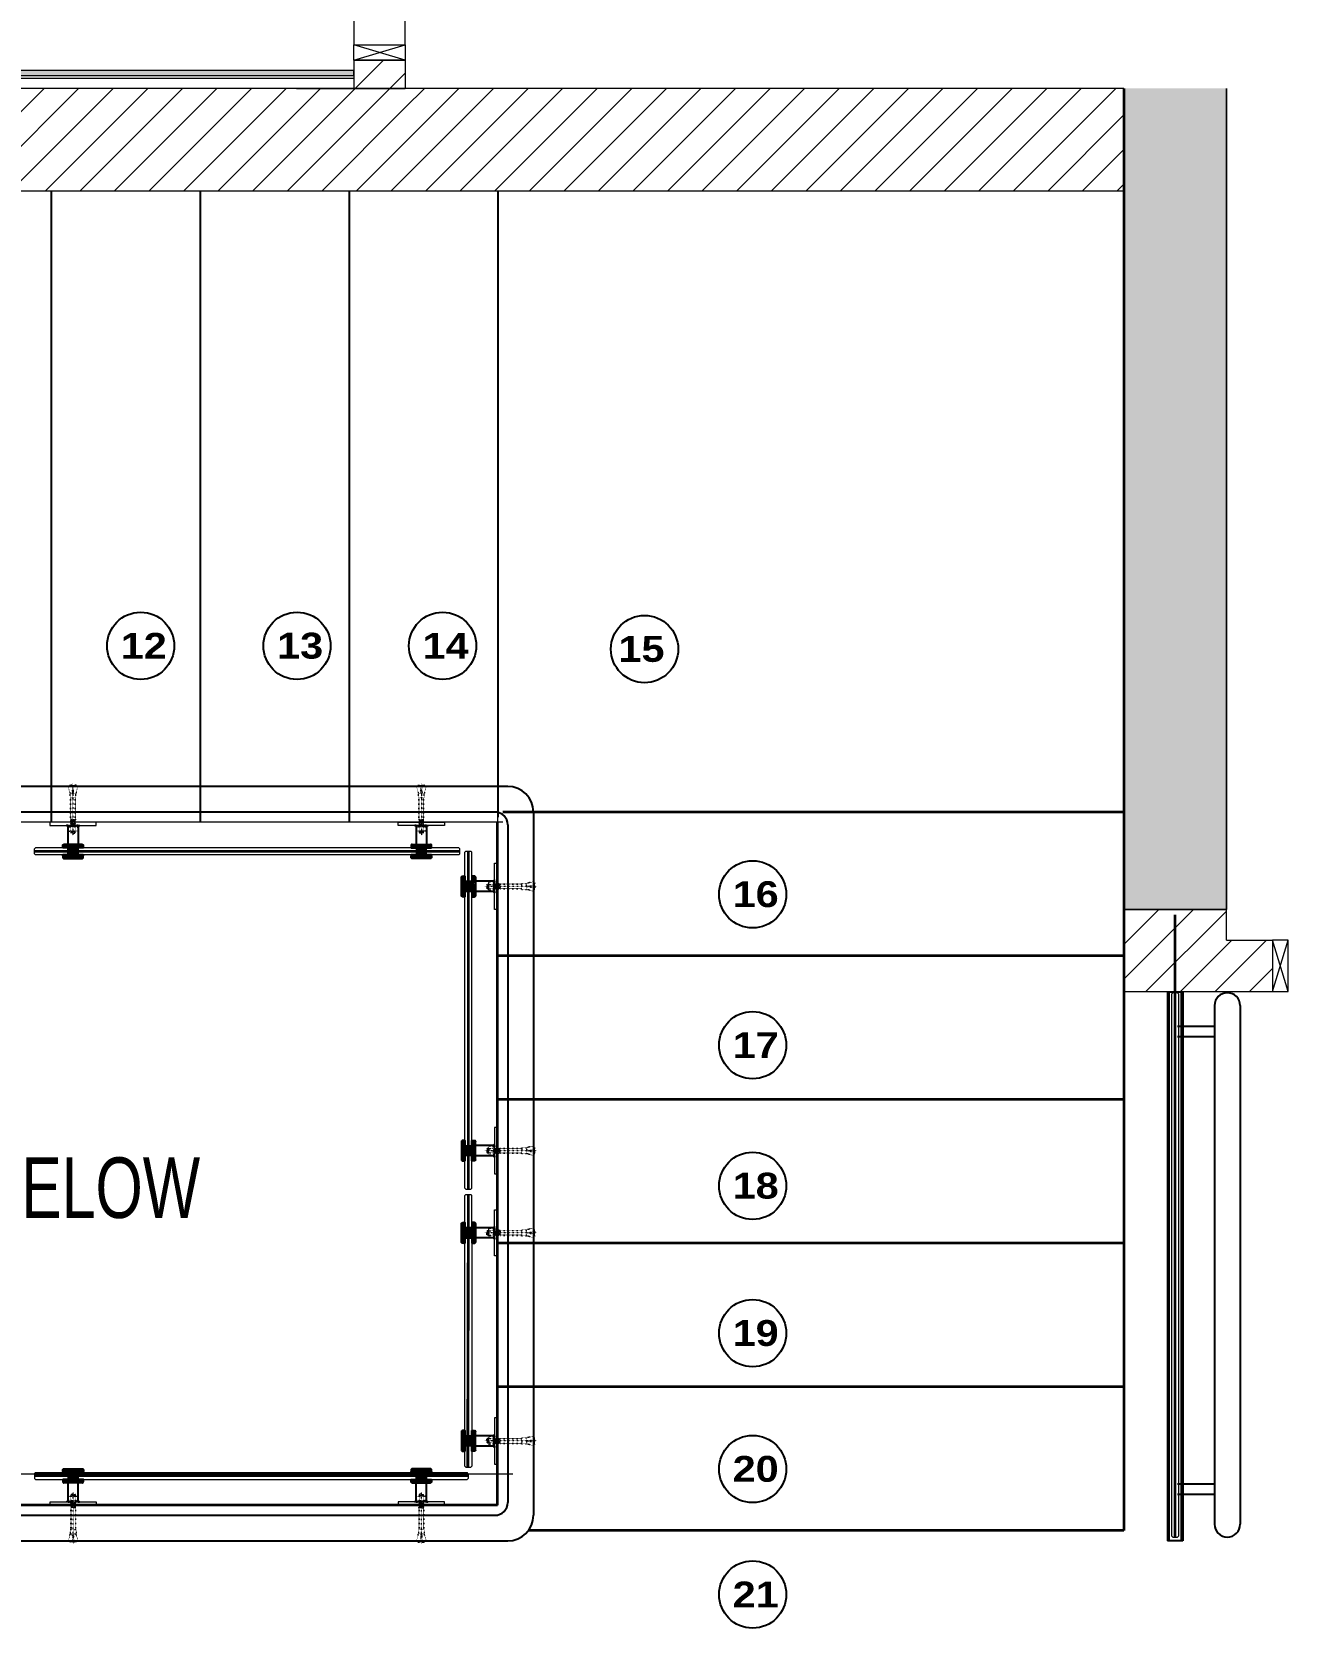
# Model space of a CAD drawing. Header units: millimetres. Extents: x -18512 to 101824, y -95768 to 52898.
# Drawn here: x 63551 to 65998, y -82347 to -79237 of the extents above; entities that cross this region are included whole.
import ezdxf

# ---------------------------------------------------------------- set-up
doc = ezdxf.new("R2010")
doc.units = ezdxf.units.MM
doc.header["$LTSCALE"] = 25
doc.linetypes.add('STYLE_05', pattern=[0.20828, 0.069425, -0.138855])
doc.layers.get('0').update_dxf_attribs({"color": 254, "lineweight": 0})
for name, color, linetype, lineweight in [('A-ANNO-TEXT', 2, 'Continuous', 9), ('A-DOOR', 31, 'Continuous', 18), ('A-FLOR-OTLN', 6, 'Continuous', 18), ('A-FLOR-STRS', 2, 'Continuous', 9), ('A-WOODEN DOOR FRAM', 9, 'Continuous', 9), ('I-FLR-TILE', 253, 'Continuous', 9), ('I-WALL', 2, 'Continuous', 9), ('S-COLS', 6, 'Continuous', 9)]:
    doc.layers.add(name, color=color, linetype=linetype, lineweight=lineweight)
for name, color, linetype in [('A-WALL', 50, 'Continuous'), ('ADT-3', 7, 'Continuous'), ('AL SAFA', 1, 'Continuous'), ('AR WALL HATCH', 8, 'Continuous'), ('FOOTING', 2, 'Continuous'), ('HAT', 8, 'Continuous'), ('LMI-1', 3, 'Continuous'), ('SGF GLASS', 152, 'Continuous')]:
    doc.layers.add(name, color=color, linetype=linetype)
doc.styles.add('Arial Narrow_3', font='fi_9001f.ttf', dxfattribs={"width": 0.75, "height": 117.993921})
doc.styles.add('ISCOP2', font='isocp2.shx')
pattern_1 = [(45, (59229.075, -128347.31), (-33.67596, 33.67596), [])]
pattern_2 = [(135, (124341.9079, -153688.5155), (-0.449012806, -0.449012806), []), (225, (124341.9079, -153688.5155), (0.449012806, -0.449012806), [])]
pattern_3 = [(135, (124336.9079, -153688.5155), (-0.449012806, -0.449012806), []), (225, (124336.9079, -153688.5155), (0.449012806, -0.449012806), [])]

# ---------------------------------------------------------------- blocks, each defined once
blk = doc.blocks.new('E  Naga_Single-Panel3 - NAGA-Formal Powder Room Door _WD04_-9060552-FIRST FLOOR PLAN')
at = {"layer": 'A-DOOR', "lineweight": 18}
for p, q in [((400, 850), (349, 850)), ((349, 850), (349, 50)), ((400, 50), (400, 850)), ((-400, 50), (-450, 50)), ((-400, -50), (-400, 50)), ((349, 50), (400, 50)), ((400, -50), (400, 50)), ((400, 50), (450, 50)), ((400, 50), (400, -50)), ((-400, -50), (-450, -50)), ((450, -50), (400, -50))]:
    blk.add_line(p, q, dxfattribs=at)
at = {"layer": 'A-DOOR'}
blk.add_arc((400, 50), 800, 93.6551, 180, dxfattribs=at)
blk = doc.blocks.new('A1')
at = {"color": 8, "linetype": 'STYLE_05', "ltscale": 0.5}
for p, q in [((2850, 745), (2864, 693)), ((2850, 745), (2878, 745)), ((2910, 754), (2861, 754)), ((2861, 754), (2863, 745)), ((2864, 693), (2906, 693)), ((2864, 661), (2864, 693)), ((2883, 708), (2878, 745)), ((2885, 766), (2885, 393)), ((2887, 708), (2893, 745)), ((2920, 745), (2893, 745)), ((2920, 745), (2906, 693)), ((2906, 661), (2906, 693)), ((2910, 754), (2907, 745)), ((2864, 661), (2906, 661)), ((2867, 505), (2867, 661)), ((2870, 505), (2870, 661)), ((2901, 505), (2901, 661)), ((2903, 505), (2903, 661)), ((2848, 456), (2848, 463)), ((2848, 463), (2923, 463)), ((2848, 463), (2848, 463)), ((2848, 463), (2885, 463)), ((2867, 458), (2867, 461)), ((2872, 505), (2868, 501)), ((2903, 505), (2868, 501)), ((2868, 501), (2871, 505)), ((2868, 501), (2872, 498)), ((2872, 498), (2868, 501)), ((2872, 498), (2868, 493)), ((2868, 493), (2872, 498)), ((2904, 496), (2868, 493)), ((2868, 493), (2871, 490)), ((2871, 490), (2868, 493)), ((2871, 490), (2868, 485)), ((2868, 485), (2871, 490)), ((2903, 488), (2868, 485)), ((2868, 485), (2872, 482)), ((2872, 482), (2868, 485)), ((2872, 482), (2868, 477)), ((2868, 477), (2872, 482)), ((2904, 480), (2868, 477)), ((2868, 477), (2871, 473)), ((2871, 473), (2868, 477)), ((2871, 473), (2868, 469)), ((2868, 469), (2871, 473)), ((2904, 472), (2868, 469)), ((2868, 469), (2871, 465)), ((2871, 465), (2868, 469)), ((2902, 505), (2869, 505)), ((2870, 505), (2870, 507)), ((2871, 505), (2870, 505)), ((2900, 501), (2871, 498)), ((2900, 492), (2871, 489)), ((2900, 485), (2871, 482)), ((2900, 476), (2871, 473)), ((2900, 468), (2871, 465)), ((2885, 467), (2871, 465)), ((2903, 496), (2885, 495)), ((2885, 495), (2885, 483)), ((2885, 483), (2900, 485)), ((2903, 472), (2885, 471)), ((2885, 471), (2885, 463)), ((2885, 463), (2885, 467)), ((2885, 463), (2923, 463)), ((2903, 505), (2900, 501)), ((2903, 504), (2900, 501)), ((2900, 501), (2904, 496)), ((2900, 501), (2903, 496)), ((2904, 496), (2900, 492)), ((2900, 492), (2904, 488)), ((2903, 488), (2900, 484)), ((2900, 485), (2900, 484)), ((2900, 484), (2904, 480)), ((2900, 484), (2903, 480)), ((2904, 480), (2900, 476)), ((2904, 480), (2900, 476)), ((2900, 476), (2904, 472)), ((2900, 476), (2903, 472)), ((2904, 472), (2900, 468)), ((2900, 468), (2904, 465)), ((2903, 507), (2903, 505)), ((2903, 496), (2904, 496)), ((2904, 496), (2903, 496)), ((2903, 480), (2904, 480)), ((2904, 496), (2904, 496)), ((2904, 458), (2904, 461)), ((2923, 456), (2923, 463)), ((2848, 456), (2923, 456)), ((2853, 452), (2853, 424)), ((2861, 455), (2908, 455)), ((2861, 422), (2908, 422)), ((2868, 425), (2868, 452)), ((2887, 422), (2868, 420)), ((2869, 422), (2868, 419)), ((2868, 419), (2871, 416)), ((2871, 416), (2868, 412)), ((2904, 415), (2868, 411)), ((2868, 412), (2872, 408)), ((2900, 419), (2871, 416)), ((2900, 411), (2871, 408)), ((2871, 408), (2900, 408)), ((2900, 425), (2900, 452)), ((2902, 422), (2900, 419)), ((2900, 419), (2904, 415)), ((2904, 415), (2900, 412)), ((2900, 412), (2901, 410)), ((2901, 410), (2900, 408)), ((2917, 452), (2917, 425))]:
    blk.add_line(p, q, dxfattribs=at)
for centre, major_axis, start_param, end_param in [((2885, 703), (-3.85, 3.85), 5.871021, 11.436058), ((2861, 446), (-6.93, 6.93), 5.370026, 6.323459), ((2861, 446), (-6.93, 6.93), 5.370026, 6.323459), ((2861, 446), (-6.93, 6.93), 4.669335, 6.323459), ((2861, 432), (-7.76, -7.76), 0.066292, 1.500005), ((2861, 432), (-7.76, 7.76), 1.637088, 2.419613), ((2861, 432), (-7.76, 7.76), 1.637088, 2.419613), ((2861, 432), (-7.76, -7.76), 0.848817, 1.500005), ((2861, 432), (-7.76, -7.76), 0.848817, 1.500005), ((2861, 446), (-6.93, 6.93), 4.669335, 5.370026), ((2861, 446), (-6.93, 6.93), 4.669335, 5.370026), ((2884, 411), (-31.8, -31.8), 3.563644, 4.30536), ((2884, 411), (-31.8, 31.8), 5.559758, 5.876157), ((2884, 411), (-31.8, 31.8), 5.559758, 5.876157), ((2883, 468), (-33.2, -33.2), 0.44564, 1.1552), ((2883, 468), (-33.2, 33.2), 2.016436, 2.327569), ((2883, 468), (-33.2, 33.2), 2.016436, 2.327569), ((2884, 411), (-31.8, -31.8), 3.912085, 3.979139), ((2884, 411), (-31.8, -31.8), 3.912085, 3.979139), ((2884, 411), (-31.8, 31.8), 5.549936, 5.559758), ((2884, 411), (-31.8, 31.8), 5.549936, 5.559758), ((2883, 468), (-33.2, 33.2), 2.327569, 2.38482), ((2883, 468), (-33.2, 33.2), 2.327569, 2.38482), ((2884, 411), (-31.8, -31.8), 3.86502, 3.912085), ((2884, 411), (-31.8, -31.8), 3.86502, 3.912085), ((2883, 468), (-33.2, 33.2), 2.391283, 2.725996), ((2883, 468), (-33.2, 33.2), 2.391283, 2.725996), ((2883, 468), (-33.2, -33.2), 0.814024, 0.820486), ((2883, 468), (-33.2, -33.2), 0.814024, 0.820486), ((2884, 411), (-31.8, -31.8), 3.774027, 3.86502), ((2884, 411), (-31.8, -31.8), 3.774027, 3.86502), ((2884, 411), (-31.8, 31.8), 5.13444, 5.344823), ((2884, 411), (-31.8, 31.8), 5.13444, 5.344823), ((2909, 443), (-9.06, -9.06), 3.227804, 4.616951), ((2909, 443), (-9.06, -9.06), 4.349401, 4.616951), ((2909, 443), (-9.06, -9.06), 4.349401, 4.616951), ((2908, 434), (-8.73, -8.73), 0.079101, 1.531694), ((2908, 434), (-8.73, 8.73), 1.649898, 2.269819), ((2908, 434), (-8.73, 8.73), 1.649898, 2.269819), ((2909, 443), (-9.06, -9.06), 4.038843, 4.349401), ((2909, 443), (-9.06, -9.06), 4.038843, 4.349401), ((2909, 443), (-9.06, -9.06), 3.403765, 4.038843), ((2909, 443), (-9.06, -9.06), 3.403765, 4.038843), ((2908, 434), (-8.73, -8.73), 0.699022, 1.531694), ((2908, 434), (-8.73, -8.73), 0.699022, 1.531694), ((2909, 443), (-9.06, -9.06), 3.227804, 3.403765), ((2909, 443), (-9.06, -9.06), 3.227804, 3.403765)]:
    blk.add_ellipse(centre, major_axis=major_axis, ratio=1, start_param=start_param, end_param=end_param, dxfattribs=at)
blk = doc.blocks.new('A$C24B90740')
at = {"layer": 'LMI-1', "color": 8, "elevation": 0}
for points in [[(0, 1.9), (2.4, 1.9)], [(0, 0), (2.4, 0)]]:
    blk.add_lwpolyline(points, dxfattribs=at)
at = {"layer": 'LMI-1', "color": 8}
blk.add_arc((2.3, 1, 0), 0.972, 279.1054, 80.8946, dxfattribs=at)
blk = doc.blocks.new('REH')
h = blk.add_hatch()
h.set_pattern_fill('ANSI37', color=8, scale=0.2, angle=90, style=0)
h.set_pattern_definition(pattern_2)
h.paths.add_polyline_path([(138637.4, -14314.4), (138637.4, -14316.4), (138649.9, -14316.4), (138649.9, -14314.4)])
h = blk.add_hatch()
h.set_pattern_fill('ANSI37', color=8, scale=0.2, angle=90, style=0)
h.set_pattern_definition(pattern_2)
h.paths.add_polyline_path([(138637.4, -14329.9), (138637.4, -14331.9), (138653.1, -14331.9), (138653.1, -14330.1), (138653, -14329.9)])
h = blk.add_hatch()
h.set_pattern_fill('ANSI37', color=8, scale=0.2, angle=90, style=0)
h.set_pattern_definition(pattern_2)
h.paths.add_polyline_path([(138649.9, -14316.4), (138647.9, -14316.4), (138647.9, -14322.4), (138649.9, -14322.4)])
h.paths.add_polyline_path([(138647.9, -14322.4), (138647.9, -14323.1), (138649.9, -14323.1), (138649.9, -14322.4)])
h.paths.add_polyline_path([(138649.9, -14323.9), (138649.9, -14323.1), (138647.9, -14323.1), (138647.9, -14323.9)])
h.paths.add_polyline_path([(138649.9, -14323.9), (138647.9, -14323.9), (138647.9, -14329.9), (138649.9, -14329.9)])
h = blk.add_hatch()
h.set_pattern_fill('ANSI37', color=8, scale=0.2, angle=90, style=0)
h.set_pattern_definition(pattern_3)
h.paths.add_polyline_path([(138659.9, -14316.4), (138677.4, -14316.4), (138677.4, -14314.4), (138659.9, -14314.4)])
h = blk.add_hatch()
h.set_pattern_fill('ANSI37', color=8, scale=0.2, angle=90, style=0)
h.set_pattern_definition(pattern_3)
h.paths.add_polyline_path([(138661.2, -14331.9), (138664.4, -14331.9), (138677.4, -14331.9), (138677.4, -14329.9), (138661.2, -14329.9)])
h = blk.add_hatch()
h.set_pattern_fill('ANSI37', color=256, scale=5, angle=90, style=0)
h.set_pattern_definition([(135, (124341.908, -153688.516), (-11.2253202, -11.2253202), []), (225, (124341.908, -153688.516), (11.2253202, -11.2253202), [])])
h.paths.add_polyline_path([(138664.9, -14316.4), (138664.9, -14322.4), (138666.9, -14322.4), (138666.9, -14316.4)])
h.paths.add_polyline_path([(138664.9, -14323.9), (138664.9, -14329.9), (138666.9, -14329.9), (138666.9, -14323.9)])
h.paths.add_polyline_path([(138664.9, -14322.4), (138664.9, -14323.1), (138666.9, -14323.1), (138666.9, -14322.4)])
h.paths.add_polyline_path([(138664.9, -14323.1), (138664.9, -14323.9), (138666.9, -14323.9), (138666.9, -14323.1)])
h = blk.add_hatch()
h.set_pattern_fill('ANSI37', color=8, scale=0.2, angle=90, style=0)
h.set_pattern_definition(pattern_2)
h.paths.add_polyline_path([(138664.9, -14316.4), (138664.9, -14322.4), (138666.9, -14322.4), (138666.9, -14316.4)])
h.paths.add_polyline_path([(138664.9, -14322.4), (138664.9, -14323.1), (138666.9, -14323.1), (138666.9, -14322.4)])
h.paths.add_polyline_path([(138664.9, -14323.1), (138664.9, -14323.9), (138666.9, -14323.9), (138666.9, -14323.1)])
h.paths.add_polyline_path([(138664.9, -14323.9), (138664.9, -14329.9), (138666.9, -14329.9), (138666.9, -14323.9)])
at = {"layer": 'LMI-1'}
h = blk.add_hatch(dxfattribs=at)
h.set_pattern_fill('ANSI31', color=8, angle=180, style=0)
h.set_pattern_definition([(225, (124341.908, -153688.5155), (2.24506403, -2.24506403), [])])
h.paths.add_polyline_path([(138639.4, -14309.4, 0.414214), (138637.4, -14311.4), (138637.4, -14314.4), (138649.9, -14314.4), (138649.9, -14316.4), (138652.9, -14316.4), (138652.2, -14315.6), (138653.3, -14314.4), (138652.3, -14313.2), (138661.5, -14313.2), (138662.3, -14314.4), (138662.3, -14314.4), (138661.2, -14315.3), (138662, -14316.4), (138664.9, -14316.4), (138664.9, -14314.4), (138677.4, -14314.4), (138677.4, -14311.4, 0.414214), (138675.4, -14309.4)])
h.paths.add_polyline_path([(138662.2, -14318.9), (138661.1, -14319.9), (138662.1, -14321.1), (138661.1, -14322.1), (138661.3, -14322.4), (138664.9, -14322.4), (138664.9, -14316.4), (138662, -14316.4), (138662.2, -14316.6), (138661.2, -14317.5)])
h.paths.add_polyline_path([(138662.1, -14325.5), (138661.1, -14326.5), (138662.1, -14327.8), (138661.1, -14328.7), (138662, -14329.9), (138664.9, -14329.9), (138664.9, -14323.9), (138661.5, -14323.9), (138661.1, -14324.3)])
h.paths.add_polyline_path([(138652.1, -14326.7), (138653.2, -14325.6), (138652.1, -14324.5), (138652.7, -14323.9), (138649.9, -14323.9), (138649.9, -14329.9), (138653, -14329.9), (138652.1, -14328.9), (138653.2, -14327.8)])
h.paths.add_polyline_path([(138649.9, -14322.4), (138652.2, -14322.4), (138652.1, -14322.3), (138653.1, -14321.2), (138652.1, -14320.1), (138653.2, -14318.9), (138652.2, -14317.8), (138653.2, -14316.7), (138652.9, -14316.4), (138649.9, -14316.4)])
h = blk.add_hatch(dxfattribs=at)
h.set_pattern_fill('ANSI31', color=8, angle=180, style=0)
h.set_pattern_definition([(225, (124341.908, -153583.2378), (2.24506403, -2.24506403), [])])
h.paths.add_polyline_path([(138675.4, -14336.9, 0.414214), (138677.4, -14334.9), (138677.4, -14331.9), (138637.4, -14331.9), (138637.4, -14334.9, 0.414214), (138639.4, -14336.9)])
for p, q in [((138637.4, -14314.4, 0), (138637.4, -14316.4, 0)), ((138677.4, -14331.9, 0), (138677.4, -14329.9, 0))]:
    blk.add_line(p, q)
at = {"color": 1}
for p, q in [((138649.9, -14316.4, 0), (138649.9, -14329.9)), ((138664.9, -14329.9, 0), (138664.9, -14316.4, 0))]:
    blk.add_line(p, q, dxfattribs=at)
at = {"color": 8, "linetype": 'Continuous'}
for p, q in [((138663.8, -14331.9, 0), (138650.6, -14331.9, 0)), ((138664.4, -14331.9, 0), (138651.2, -14331.9, 0))]:
    blk.add_line(p, q, dxfattribs=at)
at = {"color": 8, "elevation": 0}
for points in [[(138649.9, -14316.4), (138649.9, -14314.4), (138637.4, -14314.4), (138637.4, -14316.4)], [(138677.4, -14316.4), (138677.4, -14314.4), (138664.9, -14314.4), (138664.9, -14316.4)]]:
    blk.add_lwpolyline(points, dxfattribs=at)
at = {"layer": 'A-WALL', "color": 84, "ltscale": 0.1, "elevation": 0}
for points in [[(138637.4, -14316.4), (138637.4, -14314.4), (138649.9, -14314.4), (138649.9, -14316.4)], [(138637.4, -14331.9), (138637.4, -14329.9), (138653.1, -14329.9), (138653.1, -14331.9)], [(138647.9, -14329.9), (138647.9, -14316.4), (138649.9, -14316.4), (138649.9, -14329.9)], [(138661.2, -14331.9), (138661.2, -14329.9), (138677.4, -14329.9), (138677.4, -14331.9)], [(138664.9, -14316.4), (138664.9, -14314.4), (138677.4, -14314.4), (138677.4, -14316.4)], [(138664.9, -14329.9), (138664.9, -14316.4), (138666.9, -14316.4), (138666.9, -14329.9)]]:
    blk.add_lwpolyline(points, close=True, dxfattribs=at)
at = {"layer": 'ADT-3', "color": 8}
for p, q in [((138653.2, -14318.9, 0), (138652.1, -14320.1, 0)), ((138652.1, -14320.1, 0), (138653.1, -14321.2, 0)), ((138652.1, -14320.1, 0), (138662.1, -14321.1, 0)), ((138653.1, -14321.2, 0), (138652.1, -14322.3, 0)), ((138652.1, -14322.3, 0), (138653.2, -14323.4, 0)), ((138652.1, -14322.3, 0), (138662.1, -14323.3, 0)), ((138653.1, -14323.4, 0), (138652.1, -14324.5, 0)), ((138652.1, -14324.5, 0), (138653.2, -14325.6, 0)), ((138652.1, -14324.5, 0), (138662.1, -14325.5, 0)), ((138653.1, -14325.6, 0), (138652.1, -14326.7, 0)), ((138652.1, -14326.7, 0), (138653.2, -14327.9, 0)), ((138652.1, -14326.7, 0), (138662.1, -14327.8, 0)), ((138653.1, -14327.9, 0), (138652.1, -14328.9, 0)), ((138652.1, -14328.9, 0), (138653.1, -14330.1, 0)), ((138652.1, -14328.9, 0), (138661.4, -14329.9, 0)), ((138653.3, -14314.4, 0), (138652.2, -14315.6, 0)), ((138652.2, -14315.6, 0), (138662.2, -14316.6, 0)), ((138652.2, -14315.6, 0), (138653.2, -14316.7, 0)), ((138653.2, -14316.7, 0), (138652.2, -14317.8, 0)), ((138652.2, -14317.8, 0), (138653.2, -14318.9, 0)), ((138652.2, -14317.8, 0), (138662.2, -14318.9, 0)), ((138652.3, -14313.2, 0), (138662.2, -14314.4, 0)), ((138652.3, -14313.2, 0), (138653.3, -14314.4, 0)), ((138652.3, -14313.2, 0), (138661.5, -14313.2, 0)), ((138653.1, -14321.2, 0), (138661.1, -14322.1, 0)), ((138653.1, -14323.4, 0), (138661.1, -14324.3, 0)), ((138653.1, -14323.4, 0), (138661.1, -14324.3, 0)), ((138653.1, -14325.6, 0), (138661.1, -14326.5, 0)), ((138653.1, -14325.6, 0), (138661.1, -14326.5, 0)), ((138653.1, -14327.9, 0), (138661.1, -14328.7, 0)), ((138653.1, -14330.1, 0), (138661.1, -14330.9, 0)), ((138653.2, -14314.5, 0), (138661.2, -14315.3, 0)), ((138653.2, -14316.7, 0), (138661.2, -14317.5, 0)), ((138653.2, -14319, 0), (138661.1, -14319.9, 0)), ((138653.3, -14330.1, 0), (138661.2, -14330.9, 0)), ((138662.2, -14318.9, 0), (138661.1, -14319.9, 0)), ((138661.1, -14319.9, 0), (138662.1, -14321.1, 0)), ((138662.1, -14321.1, 0), (138661.1, -14322.1, 0)), ((138661.1, -14322.1, 0), (138662.1, -14323.3, 0)), ((138662.1, -14323.3, 0), (138661.1, -14324.3, 0)), ((138662.1, -14323.3, 0), (138661.1, -14324.3, 0)), ((138661.1, -14324.3, 0), (138662.1, -14325.5, 0)), ((138662.1, -14325.5, 0), (138661.1, -14326.5, 0)), ((138662.1, -14325.5, 0), (138661.1, -14326.5, 0)), ((138661.1, -14326.5, 0), (138662.1, -14327.8, 0)), ((138662.1, -14327.8, 0), (138661.1, -14328.7, 0)), ((138661.1, -14328.7, 0), (138662, -14329.9, 0)), ((138662.3, -14314.4, 0), (138661.2, -14315.3, 0)), ((138661.2, -14315.3, 0), (138662.2, -14316.6, 0)), ((138662.2, -14316.6, 0), (138661.2, -14317.5, 0)), ((138661.2, -14317.5, 0), (138662.2, -14318.9, 0)), ((138661.5, -14313.2, 0), (138662.3, -14314.4, 0))]:
    blk.add_line(p, q, dxfattribs=at)
at = {"layer": 'LMI-1', "color": 1}
for p, q in [((138649.9, -14314.4), (138637.4, -14314.4)), ((138675.4, -14309.4), (138639.4, -14309.4))]:
    blk.add_line(p, q, dxfattribs=at)
at = {"layer": 'LMI-1', "color": 8}
for p, q in [((138653, -14329.9, 0), (138637.4, -14329.9, 0)), ((138637.4, -14331.9, 0), (138637.4, -14329.9, 0)), ((138637.4, -14329.9, 0), (138653, -14329.9, 0)), ((138677.4, -14331.9, 0), (138637.4, -14331.9, 0)), ((138677.4, -14331.9, 0), (138637.4, -14331.9, 0)), ((138642.8, -14331.9, 0), (138642.7, -14331.8, 0)), ((138646.9, -14329.9, 0), (138649.9, -14329.9, 0)), ((138653.1, -14329.9, 0), (138653.1, -14331.9, 0)), ((138661.2, -14330.9, 0), (138661.2, -14331.9, 0)), ((138677.4, -14329.9, 0), (138662, -14329.9, 0)), ((138665.4, -14329.9, 0), (138677.4, -14329.9, 0))]:
    blk.add_line(p, q, dxfattribs=at)
at = {"layer": 'LMI-1', "color": 1, "elevation": 0}
for points in [[(138637.4, -14314.4), (138637.4, -14311.4, -0.414214), (138639.4, -14309.4)], [(138675.4, -14309.4, -0.414214), (138677.4, -14311.4), (138677.4, -14314.4), (138665.4, -14314.4)]]:
    blk.add_lwpolyline(points, format="xyb", dxfattribs=at)
blk.add_lwpolyline([(138677.4, -14334.9), (138677.4, -14331.9), (138637.4, -14331.9), (138637.4, -14334.9, 0.414214), (138639.4, -14336.9), (138675.4, -14336.9, 0.414214)], format="xyb", close=True, dxfattribs=at)
at = {"layer": 'LMI-1', "color": 8, "elevation": 0}
for points in [[(138641.7, -14336.9), (138641.7, -14334.5)], [(138643.6, -14336.9), (138643.6, -14334.5)], [(138661.2, -14330.9), (138661.2, -14331.9)], [(138666, -14336.9), (138666, -14334.5)], [(138667.9, -14336.9), (138667.9, -14334.5)]]:
    blk.add_lwpolyline(points, dxfattribs=at)
at = {"layer": 'LMI-1', "color": 8}
blk.add_arc((138642.6, -14334.6, 0), 0.972, 9.1054, 170.8946, dxfattribs=at)
at = {"layer": 'LMI-1', "color": 8, "extrusion": (0, 0, -1), "xscale": -1, "zscale": -1, "rotation": 270}
for p in [(-138643.6, -14336.9, 0), (-138667.9, -14336.9, 0)]:
    blk.add_blockref('A$C24B90740', p, dxfattribs=at)
blk = doc.blocks.new('DFF')
at = {"layer": 'LMI-1'}
for points in [[(6745, 183870.3), (6745, 183872.9), (6742.7, 183870.3)], [(6745, 183870.3), (6745, 183867.7), (6742.7, 183870.3)], [(6745, 183850.3), (6745, 183852.9), (6742.7, 183850.3)], [(6745, 183850.3), (6745, 183847.7), (6742.7, 183850.3)]]:
    blk.add_hatch(color=8, dxfattribs=at).paths.add_polyline_path(points)
at = {"color": 3, "elevation": 0}
blk.add_lwpolyline([(6751, 183905.3), (6745, 183905.3), (6745, 183815.3), (6751, 183815.3), (6751, 183905.3)], close=True, dxfattribs=at)
at = {"layer": 'LMI-1', "color": 3}
for p, q in [((6745, 183870.3, 0), (6708, 183870.3, 0)), ((6745.1, 183850.3, 0), (6708, 183850.3, 0))]:
    blk.add_line(p, q, dxfattribs=at)
at = {"layer": 'LMI-1', "color": 8, "elevation": 0}
for points in [[(6745, 183870.3), (6745, 183872.9), (6742.7, 183870.3)], [(6745, 183870.3), (6745, 183867.7), (6742.7, 183870.3)], [(6745, 183850.3), (6745, 183852.9), (6742.7, 183850.3)], [(6745, 183850.3), (6745, 183847.7), (6742.7, 183850.3)]]:
    blk.add_lwpolyline(points, close=True, dxfattribs=at)
at = {"rotation": 270}
blk.add_blockref('REH', (21017.4, 322517.8), dxfattribs=at)
at = {"xscale": 0.2702702702954411, "yscale": 0.2702702702954411, "zscale": 0.2702702702954411, "rotation": 270}
blk.add_blockref('A1', (6619.8, 184640.1, 0), dxfattribs=at)

msp = doc.modelspace()

# ---------------------------------------------------------------- hatches: boundary and pattern name
at = {"layer": 'AR WALL HATCH', "lineweight": 5}
h = msp.add_hatch(dxfattribs=at)
h.set_pattern_fill('ANSI31', color=256, scale=15, style=0)
h.set_pattern_definition(pattern_1)
h.paths.add_polyline_path([(64278.1, -78332.4), (64178.1, -78332.4), (64178.1, -77792.4), (64278.1, -77792.4)])
h.paths.add_polyline_path([(64178.1, -79292.4), (64278.1, -79292.4), (64278.1, -79347.4), (64178.1, -79347.4)])
h = msp.add_hatch(dxfattribs=at)
h.set_pattern_fill('ANSI31', color=256, scale=15, style=0)
h.set_pattern_definition(pattern_1)
h.paths.add_polyline_path([(64033.9, -79347.4), (64278.1, -79347.4), (64278.1, -79547.4), (62028.1, -79547.4), (62028.1, -79347.4), (63545.8, -79347.4)], flags=0)
h = msp.add_hatch(dxfattribs=at)
h.set_pattern_fill('ANSI31', color=256, scale=15, style=0)
h.set_pattern_definition(pattern_1)
h.paths.add_polyline_path([(64278.1, -79347.4), (65678.1, -79347.4), (65678.1, -79547.4), (64278.1, -79547.4), (64278.1, -79420.7)], flags=0)
h = msp.add_hatch(dxfattribs=at)
h.set_pattern_fill('ANSI31', color=256, scale=15, style=0)
h.set_pattern_definition(pattern_1)
h.paths.add_polyline_path([(65742.3, -80947.4), (65878.1, -80947.4), (65878.1, -81107.3), (65678.1, -81107.3), (65678.1, -80947.4)], flags=0)
h = msp.add_hatch(dxfattribs=at)
h.set_pattern_fill('ANSI31', color=256, scale=15, style=0)
h.set_pattern_definition(pattern_1)
h.paths.add_polyline_path([(69685.9, -81007.3), (69685.9, -81032.4), (69688.1, -81032.4), (69688.1, -81107.3), (67028.1, -81107.3), (67028.1, -81007.3), (69668.1, -81007.3)])
h.paths.add_polyline_path([(65968.1, -81007.3), (65968.1, -81107.3), (65878.1, -81107.3), (65878.1, -81007.3), (65898.1, -81007.3)])
at = {"layer": 'HAT'}
h = msp.add_hatch(dxfattribs=at)
h.set_pattern_fill('AR-SAND', color=256, scale=0.1, style=0)
h.set_pattern_definition([(37.5, (59229.075, -128347.3092), (-0.16000313, 4.89413237), [0, -3.8608, 0, -4.318, 0, -4.1275]), (7.5, (59229.075, -128347.309), (4.4952328, 7.168251), [0, -2.0828, 0, -3.4798, 0, -1.3335]), (327.5, (59225.951, -128347.3092), (7.9099237, 0.01437185), [0, -1.27, 0, -4.572, 0, -5.969]), (317.5, (59225.951, -128347.309), (7.6355645, 2.2292932), [0, -0.635, 0, -2.9972, 0, -3.429])])
h.paths.add_polyline_path([(62375.9, -79322.4), (64178.1, -79322.4), (64178.1, -79312.4), (62385.9, -79312.4)])
at = {"layer": 'S-COLS', "lineweight": 5}
msp.add_hatch(color=252, dxfattribs=at).paths.add_polyline_path([(65878.1, -79347.4), (65878.1, -80947.4), (65678.1, -80947.4), (65678.1, -79347.4)], flags=0)

# ---------------------------------------------------------------- linework, layer by layer
at = {"layer": 'A-FLOR-OTLN', "color": 3, "lineweight": 35}
for p, q in [((65678.1, -79347.4), (65678.1, -82157.4)), ((65678.1, -80757.4), (64468.1, -80757.4)), ((64458.1, -82107.7), (64458.1, -80777.4)), ((65678.1, -81037.4), (64458.1, -81037.4)), ((65678.1, -81317.4), (64458.1, -81317.4)), ((65678.1, -81597.4), (64458.1, -81597.4)), ((65678.1, -81877.4), (64458.1, -81877.4)), ((65678.1, -82157.4), (64518.4, -82157.4))]:
    msp.add_line(p, q, dxfattribs=at)
at = {"layer": 'A-FLOR-OTLN', "lineweight": 13}
msp.add_line((64488.1, -82047.7), (61638.1, -82047.7), dxfattribs=at)
at = {"layer": 'A-FLOR-STRS'}
msp.add_line((64458.1, -80767.4), (64458.1, -82107.7), dxfattribs=at)
at = {"layer": 'A-WOODEN DOOR FRAM'}
for points in [[(64278.1, -79262.4), (64278.1, -79292.4), (64178.1, -79292.4), (64178.1, -79262.4)], [(65968.1, -81107.3), (65998.1, -81107.3), (65998.1, -81007.3), (65968.1, -81007.3)]]:
    msp.add_lwpolyline(points, close=True, dxfattribs=at)
for points in [[(64178.1, -79292.4), (64278.1, -79262.4)], [(64278.1, -79292.4), (64178.1, -79262.4)], [(65968.1, -81107.3), (65998.1, -81007.3)], [(65998.1, -81107.3), (65968.1, -81007.3)]]:
    msp.add_lwpolyline(points, dxfattribs=at)
at = {"layer": 'AL SAFA', "color": 4}
for p, q in [((65763.1, -81108), (65793.1, -81108)), ((65763.1, -81108), (65763.1, -82177.4)), ((65766.1, -81108), (65766.1, -82177.4)), ((65790.1, -81108), (65790.1, -82177.4)), ((65793.1, -81108), (65793.1, -82177.4)), ((65793.1, -82177.4), (65763.1, -82177.4))]:
    msp.add_line(p, q, dxfattribs=at)
at = {"layer": 'AL SAFA', "color": 1}
for p, q in [((65782.9, -81174.6), (65854.9, -81174.6)), ((65782.9, -81194.6), (65854.9, -81194.6)), ((64400, -82034.2), (64400.1, -82034.2)), ((65782.9, -82066.3), (65854.9, -82066.3)), ((65782.9, -82086.3), (65854.9, -82086.3))]:
    msp.add_line(p, q, dxfattribs=at)
at = {"layer": 'AL SAFA', "color": 3}
for centre in [(63762.9, -80433.6), (64067.5, -80433.6), (64351, -80433.6), (64744.5, -80439.9), (64955.1, -80917.8), (64955.1, -81211.7), (64955.1, -81485.8), (64955.1, -81772.9), (64955.1, -82037.6), (64955.1, -82282)]:
    msp.add_circle(centre, 65.5, dxfattribs=at)
at = {"layer": 'FOOTING'}
for p, q in [((63588.8, -79547.4), (63588.8, -80777.4)), ((63878.9, -79547.4), (63878.9, -80777.4)), ((64169, -79547.4), (64169, -80777.4)), ((64459.1, -80767.4), (64459.1, -79547.4))]:
    msp.add_line(p, q, dxfattribs=at)
at = {"layer": 'FOOTING', "lineweight": 35}
msp.add_line((64458.1, -82107.7), (61724.9, -82107.7), dxfattribs=at)
at = {"layer": 'I-FLR-TILE', "lineweight": 13}
for points in [[(62350.9, -79347.4), (62370.9, -79327.4), (64178.1, -79327.4), (64178.1, -79347.4)], [(62375.9, -79322.4), (64178.1, -79322.4), (64178.1, -79312.4), (62385.9, -79312.4)]]:
    msp.add_lwpolyline(points, close=True, dxfattribs=at)
at = {"layer": 'I-WALL'}
for p, q in [((64178.1, -79292.4), (64278.1, -79292.4)), ((64178.1, -79292.4), (64178.1, -79347.4)), ((64278.1, -79292.4), (64278.1, -79347.4)), ((64178.1, -79347.4), (62350.9, -79347.4)), ((64066.3, -79347.4), (64278.1, -79347.4)), ((65878.1, -81007.3), (65878.1, -79347.4)), ((65678.1, -79547.4), (61638.1, -79547.4)), ((65678.1, -79547.4), (65678.1, -81107.3)), ((64468.1, -80777.4), (61848.1, -80777.4)), ((65678.1, -80947.4), (65878.1, -80947.4)), ((65878.1, -81007.3), (65968.1, -81007.3)), ((65968.1, -81007.3), (65968.1, -81107.3)), ((65678.1, -81107.3), (65968.1, -81107.3))]:
    msp.add_line(p, q, dxfattribs=at)
at = {"layer": 'I-WALL', "color": 152}
for p, q in [((63558, -80827.4), (63556, -80829.4)), ((63556, -80838.9), (63556, -80829.4)), ((64382.6, -80827.4), (63558, -80827.4)), ((64384.6, -80829.4), (64382.6, -80827.4)), ((64384.6, -80838.9), (64384.6, -80829.4)), ((63558, -80840.9), (63556, -80838.9)), ((64382.6, -80840.9), (63558, -80840.9)), ((64382.6, -80840.9), (64384.6, -80838.9)), ((64394.6, -80835.4), (64396.6, -80833.4)), ((64394.6, -81490.4), (64394.6, -80835.4)), ((64396.6, -80833.4), (64406.1, -80833.4)), ((64408.1, -80835.4), (64406.1, -80833.4)), ((64408.1, -81490.4), (64408.1, -80835.4)), ((65773.4, -81109.6), (65771.4, -81111.6)), ((65771.4, -82168.1), (65771.4, -81111.6)), ((65782.9, -81109.6), (65773.4, -81109.6)), ((65784.9, -81111.6), (65782.9, -81109.6)), ((65784.9, -81111.6), (65784.9, -82168.1)), ((64396.6, -81492.4), (64394.6, -81490.4)), ((64394.6, -81504.4), (64396.6, -81502.4)), ((64394.6, -82032.2), (64394.6, -81504.4)), ((64396.6, -81492.4), (64406.1, -81492.4)), ((64396.6, -81502.4), (64406.1, -81502.4)), ((64406.1, -81492.4), (64408.1, -81490.4)), ((64406.1, -81502.4), (64408.1, -81504.4)), ((64408.1, -81578.3), (64408.1, -81504.4)), ((64408.1, -81578.3), (64408.1, -82032.2)), ((63558, -82044.2), (63556, -82046.2)), ((63558, -82044.2), (64399, -82044.6)), ((64394.6, -82032.2), (64396.6, -82034.2)), ((64396.6, -82034.2), (64406.1, -82034.2)), ((64401, -82046.6), (64399, -82044.6)), ((64406.1, -82034.2), (64408.1, -82032.2)), ((63556, -82046.2), (63556, -82055.7)), ((63558, -82057.7), (63556, -82055.7)), ((63558, -82057.7), (64399, -82058.1)), ((64399, -82058.1), (64401, -82056.1)), ((64401, -82046.6), (64401, -82056.1)), ((65771.4, -82168.1), (65773.4, -82170.1)), ((65782.9, -82170.1), (65784.9, -82168.1)), ((65773.4, -82170.1), (65782.9, -82170.1))]:
    msp.add_line(p, q, dxfattribs=at)
at = {"layer": 'S-COLS', "color": 8}
for p, q in [((65678.1, -79347.4), (64066.3, -79347.4)), ((65678.1, -80947.4), (65678.1, -79347.4)), ((65878.1, -79347.4), (65878.1, -80947.4)), ((65878.1, -80947.4), (65678.1, -80947.4))]:
    msp.add_line(p, q, dxfattribs=at)
at = {"layer": 'SGF GLASS', "color": 1, "linetype": 'ByBlock', "ltscale": 0.8}
for p, q in [((64478.1, -80707.4, 0), (61888.7, -80707.4, 0)), ((64453.1, -80757.4, 0), (61888.7, -80757.4, 0)), ((64528.1, -80757.4, 0), (64528.1, -82127.7)), ((64478.1, -80782.4, 0), (64478.1, -82102.7)), ((65854.9, -81134.6), (65854.9, -82145.1)), ((65904.9, -81134.6), (65904.9, -82145.1)), ((61674.6, -82127.7), (64453.1, -82127.7)), ((61674.6, -82177.7), (64478.1, -82177.7))]:
    msp.add_line(p, q, dxfattribs=at)
at = {"layer": 'SGF GLASS', "color": 8, "linetype": 'ByBlock', "ltscale": 0.8}
for p, q in [((64384.6, -80833.4), (63556, -80833.4)), ((64384.6, -80833.5), (63556, -80833.5)), ((64384.6, -80833.7), (63556, -80833.7)), ((64384.6, -80833.9), (63556, -80833.9)), ((64384.6, -80834.1), (63556, -80834.1)), ((64384.6, -80834.3), (63556, -80834.3)), ((64384.6, -80834.5), (63556, -80834.5)), ((64384.6, -80834.7), (63556, -80834.7)), ((64384.6, -80834.9), (63556, -80834.9)), ((64400.6, -81492.4), (64400.6, -80833.4)), ((64400.7, -81492.4), (64400.7, -80833.4)), ((64400.9, -81492.4), (64400.9, -80833.4)), ((64401.1, -81492.4), (64401.1, -80833.4)), ((64401.3, -81492.4), (64401.3, -80833.4)), ((64401.5, -81492.4), (64401.5, -80833.4)), ((64401.7, -81492.4), (64401.7, -80833.4)), ((64401.9, -81492.4), (64401.9, -80833.4)), ((64402.1, -81492.4), (64402.1, -80833.4)), ((65777.4, -82170.1), (65777.4, -80957.4)), ((65777.5, -82170.1), (65777.5, -80957.4)), ((65777.7, -82170.1), (65777.7, -80957.4)), ((65777.9, -82170.1), (65777.9, -80957.4)), ((65778.1, -82170.1), (65778.1, -80957.4)), ((65778.3, -82170.1), (65778.3, -80957.4)), ((65778.5, -82170.1), (65778.5, -80957.4)), ((65778.7, -82170.1), (65778.7, -80957.4)), ((65778.9, -82170.1), (65778.9, -80957.4)), ((64399.7, -82034.2), (64400.6, -81502.4)), ((64399.8, -82034.2), (64400.7, -81502.4)), ((64400, -82034.2), (64400.9, -81502.4)), ((64400.2, -82034.2), (64401.1, -81502.4)), ((64400.4, -82034.2), (64401.3, -81502.4)), ((64400.6, -82034.2), (64401.5, -81502.4)), ((64400.8, -82034.2), (64401.7, -81502.4)), ((64401, -82034.2), (64401.9, -81502.4)), ((64401.2, -82034.2), (64402.1, -81502.4)), ((64401, -82050.6), (63556, -82050.2)), ((64401, -82050.7), (63556, -82050.3)), ((64401, -82050.9), (63556, -82050.5)), ((64401, -82051.1), (63556, -82050.7)), ((64401, -82051.3), (63556, -82050.9)), ((64401, -82051.5), (63556, -82051.1)), ((64401, -82051.7), (63556, -82051.3)), ((64401, -82051.9), (63556, -82051.5)), ((64401, -82052.1), (63556, -82051.7))]:
    msp.add_line(p, q, dxfattribs=at)
at = {"layer": 'SGF GLASS', "color": 1, "linetype": 'ByBlock', "ltscale": 0.8}
for centre, radius, start, end in [((64478.1, -80757.4, 0), 50, 0, 90), ((64453.1, -80782.4, 0), 25, 0, 90), ((65879.9, -81134.6), 25, 0, 180), ((64453.1, -82102.7, 0), 25, 270, 0), ((64478.1, -82127.7, 0), 50, 270, 0), ((65879.9, -82145.1), 25, 180, 0)]:
    msp.add_arc(centre, radius, start, end, dxfattribs=at)

# ---------------------------------------------------------------- block references
for p, rotation in [((247491.4, -87528.4), 90.00000000000004), ((-119550.7, -75356.7, 0), 270)]:
    msp.add_blockref('DFF', p, dxfattribs=dict(rotation=rotation))
at = {"extrusion": (0, 0, -1), "zscale": -1}
for p, rotation in [((119550.7, -87528.4), 90.00000000000004), ((-57707.2, 102958, 0), 180), ((-57707.2, 102283, 0), 180), ((-247491.7, -75356.7, 0), 270)]:
    msp.add_blockref('DFF', p, dxfattribs=dict(at, rotation=rotation))
for p in [(57707.2, -265277.7, 0), (57707.2, -265843.1, 0)]:
    msp.add_blockref('DFF', p)
at = {"layer": 'A-DOOR', "xscale": -1, "rotation": 90}
msp.add_blockref('E  Naga_Single-Panel3 - NAGA-Formal Powder Room Door _WD04_-9060552-FIRST FLOOR PLAN', (64228.1, -78812.4), dxfattribs=at)

# ---------------------------------------------------------------- texts
at = {"layer": 'A-ANNO-TEXT', "color": 7, "lineweight": 20, "insert": (63083, -81550), "char_height": 117.99, "width": 797.76, "attachment_point": 7, "line_spacing_factor": 0.968573, "style": 'Arial Narrow_3'}
msp.add_mtext('OPEN BELOW', dxfattribs=at)
at = {"layer": 'AL SAFA', "color": 1, "char_height": 50.4, "attachment_point": 5, "style": 'ISCOP2'}
for s, insert in [('\\A1;{\\fArial Black|b0|i0|c0|p34;12}', (63768.9, -80433.6)), ('\\A1;{\\fArial Black|b0|i0|c0|p34;13}', (64073.5, -80433.6)), ('\\A1;{\\fArial Black|b0|i0|c0|p34;14}', (64356.9, -80433.6)), ('\\A1;{\\fArial Black|b0|i0|c0|p34;15}', (64738.5, -80439.9)), ('\\A1;{\\fArial Black|b0|i0|c0|p34;16}', (64961, -80917.8)), ('\\A1;{\\fArial Black|b0|i0|c0|p34;17}', (64961, -81211.7)), ('\\A1;{\\fArial Black|b0|i0|c0|p34;18}', (64961, -81485.8)), ('\\A1;{\\fArial Black|b0|i0|c0|p34;19}', (64961, -81772.9)), ('\\A1;{\\fArial Black|b0|i0|c0|p34;20}', (64961, -82037.6)), ('\\A1;{\\fArial Black|b0|i0|c0|p34;21}', (64961, -82282))]:
    msp.add_mtext(s, dxfattribs=dict(at, insert=insert))

doc.saveas('drawing.dxf')
